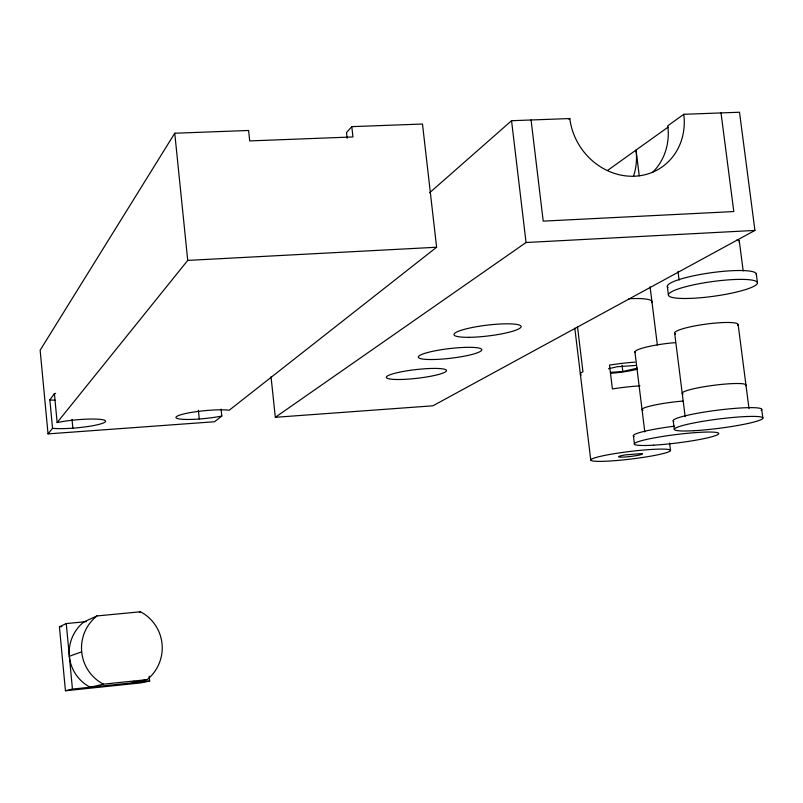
<?xml version="1.0" encoding="UTF-8"?>
<svg xmlns="http://www.w3.org/2000/svg" width="803" height="803" viewBox="0 0 803 803"><rect width="100%" height="100%" fill="white"/><g stroke="black" fill="none" stroke-linecap="round" stroke-linejoin="round"><path stroke-width="1.2" d="M221.809 416.044A28.647 3.905 -5.7 0 1 181.127 419.176A28.647 3.905 -5.7 0 1 189.217 412.812A28.647 3.905 -5.7 0 1 229.206 410.243L436.611 247.244L422.488 124.023L351.804 126.643L352.949 136.952L249.703 140.916L248.599 130.477L174.753 133.228L40.15 350.208L48.039 433.881L214.582 421.736L221.809 416.044L221.096 409.078M48.039 433.881L52.546 428.29L49.856 399.844L54.403 393.641A29.209 4.386 -5.1 0 1 55.658 393.37M52.546 428.29A29.259 4.015 -5.2 0 0 94.031 425.48A29.259 4.015 -5.2 0 0 99.04 419.266A29.259 4.015 -5.2 0 0 57.143 422.569L187.731 260.403L174.753 133.228M351.804 126.643L346.505 132.565L347.137 138.236M429.635 192.75L511.551 120.711L569.819 118.543A61.47 55.527 55.9 0 0 634.26 176.228A61.47 55.527 55.9 0 0 683.775 114.307L739.513 112.239L754.93 230.421L432.917 405.806L275.319 417.299L271.023 376.647M568.915 119.276L569.819 118.543M683.775 114.307L667.785 125.79A60.366 54.674 55.8 0 1 652.819 172.133M607.751 170.306L668.076 127.135M275.319 417.299L526.055 242.516L754.93 230.421M149.177 676.226L149.649 681.044L140.826 682.901L65.434 690.761L59.422 626.832L66.258 623.56L86.463 621.612M96.942 615.941L84.004 621.853A39.016 38.735 -79.8 0 0 90.227 687.227L103.477 684.166L147.13 679.629A40.692 40.361 -85.9 0 0 140.475 611.786L96.942 615.941A40.692 40.361 -85.9 0 0 103.477 684.166M139.521 612.177L140.475 611.786M69.349 656.272L81.685 651.845M65.434 690.761L72.441 689.084L149.649 681.044M608.523 368.748L617.075 366.75L635.916 365.445M610.41 372.371L622.797 371.498L637.411 368.125M147.13 679.629L132.124 682.871A39.016 38.735 -79.8 0 0 134.021 681.235M59.422 626.832L61.891 626.601M187.731 260.403L436.611 247.244M756.296 273.943L757.43 282.636M761.706 409.289L762.84 418.002M739.342 241.231L743.187 270.922M721.024 112.922L733.801 211.56L543.209 221.126L531.074 119.988M738.138 324.492L748.988 408.526M678.003 271.414L679.087 280.036M674.671 333.245L685.16 416.667M667.343 286.49L668.437 295.123M673.195 420.752L674.279 429.394M639.248 175.847L636.026 150.071A60.436 55.056 55.7 0 1 633.507 176.188M650.069 286.771L657.356 345.049M669.582 443.075L670.505 450.523A40.17 3.824 -6.9 0 1 609.758 461.022A40.17 3.824 -6.9 0 1 611.655 454.127A40.17 3.824 -6.9 0 1 670.505 450.523M634.912 351.804L644.799 431.944M633.396 435.648L634.44 444.119M622.034 365.285L622.797 371.498M577.508 326.771L582.948 371.739A39.999 5.39 -7.2 0 0 581.252 375.031M574.807 328.146L590.767 460.069M511.551 120.711L526.055 242.516M198.381 410.313L199.264 419.005M71.999 419.337L72.842 428.17M54.403 393.641L57.143 422.569M66.258 623.56L72.441 689.084M683.092 394.022A32.14 3.844 -7.4 0 1 713.144 385.38A32.14 3.844 -7.4 0 1 745.445 385.801M675.544 334.018A32.04 4.708 -7.7 0 1 705.355 324.201A32.04 4.708 -7.7 0 1 737.666 325.496M673.847 421.394A44.627 4.808 -7.3 0 1 717.34 410.213A44.627 4.808 -7.3 0 1 761.114 410.333M634.992 362.143A39.999 5.39 -7.2 0 0 609.487 365.124L612.408 388.943A40.05 4.969 -7.2 0 1 639.991 385.841M637.14 369.229A24 3.232 -7.2 0 1 611.193 373.234M628.92 298.746A39.879 6.514 -7.5 0 1 651.614 302.651M643.012 410.283A30.594 3.513 -7.2 0 1 651.986 405.635A30.594 3.513 -7.2 0 1 682.851 401.068M635.314 352.587A30.504 4.306 -7.5 0 1 675.504 342.63M634.159 436.441A42.479 4.396 -7.1 0 1 674.54 426.172M668.016 287.544A44.918 7.538 -8 0 1 709.41 272.98A44.918 7.538 -8 0 1 756.225 274.716M737.224 239.495A32.331 5.932 -8.2 0 1 739.051 242.195M55.266 400.265A29.209 4.386 -5.1 0 1 49.856 399.844M641.848 453.554L625.276 454.899A12.045 1.144 -6.9 0 0 619.625 457.088A12.045 1.144 -6.9 0 0 634.982 455.843A12.045 1.144 -6.9 0 0 641.848 453.554M693.802 430.709A44.647 4.637 -7.3 0 0 762.75 418.473A44.647 4.637 -7.3 0 0 699.132 421.966A44.647 4.637 -7.3 0 0 693.802 430.709M653.712 445.173A42.499 4.236 -7.1 0 0 718.705 433.781A42.499 4.236 -7.1 0 0 657.326 437.334A42.499 4.236 -7.1 0 0 653.712 445.173M688.141 298.455A44.938 7.368 -7.9 0 0 757.349 283.389A44.938 7.368 -7.9 0 0 693.31 284.904A44.938 7.368 -7.9 0 0 688.141 298.455M400.767 379.478A30.313 4.396 -6.5 0 0 446.508 370.675A30.313 4.396 -6.5 0 0 401.922 371.699A30.313 4.396 -6.5 0 0 400.767 379.478M433.148 359.513A31.959 4.868 -6.7 0 0 481.79 349.978A31.959 4.868 -6.7 0 0 435.266 350.781A31.959 4.868 -6.7 0 0 433.148 359.513M469.143 337.31A33.806 5.43 -6.9 0 0 521.067 326.931A33.806 5.43 -6.9 0 0 472.435 327.463A33.806 5.43 -6.9 0 0 469.143 337.31"/></g></svg>
